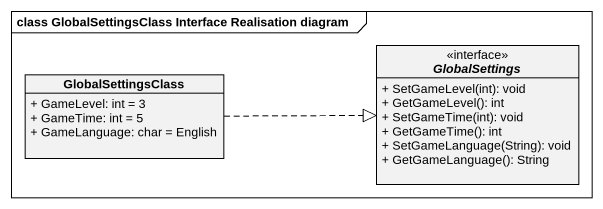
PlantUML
@startuml
mainframe class GlobalSettingsClass Interface Realisation diagram
hide circle
hide empty members
skinparam classAttributeIconSize 0
interface GlobalSettings {
  + SetGameLevel(int): void
  + GetGameLevel(): int
  + SetGameTime(int): void
  + GetGameTime(): int
  + SetGameLanguage(String): void
  + GetGameLanguage(): String
}
class GlobalSettingsClass {
  + GameLevel: int = 3
  + GameTime: int = 5
  + GameLanguage: char = English
}
GlobalSettingsClass .right.|> GlobalSettings
@enduml
